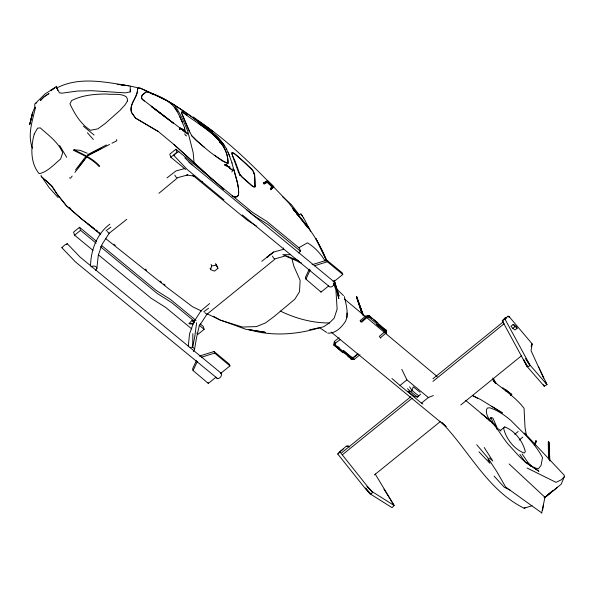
<?xml version="1.0" encoding="UTF-8"?>
<svg xmlns="http://www.w3.org/2000/svg" width="594" height="594" viewBox="0 0 594 594"><rect width="100%" height="100%" fill="white"/><g stroke="black" fill="none" stroke-linecap="round" stroke-linejoin="round"><path stroke-width="0.89" d="M346.963 317.76L347 313.023M35.766 103.037L45.151 93.852L54.938 87.719L50.832 90.622L56.497 86.301L57.722 90.221L56.809 87.793L59.482 92.887L62.095 93.154L77.376 91.053L91.625 90.696L125.223 92.864L130.272 91.907L130.227 86.241L128.846 85.788M130.272 91.907L130.294 89.917M192.872 333.702L192.649 347.193L194.335 348.581L194.52 349.591L193.354 351.544M534.934 443.852L536.078 440.919L535.268 444.579M90.548 266.075C90.778 250.319 96.852 233.724 109.868 224.161M300.928 214.07L297.564 215.013M301.277 214.694L302.472 216.09M188.283 346.213L189.545 333.798L193.889 321.829L201.047 310.759L209.66 303.534M225.096 164.39L225.297 165.533L225.096 164.39L227.108 165.318L225.141 164.508M95.686 270.456L96.852 268.495L98.314 255.168L102.094 244.305L109.177 233.256L126.752 219.342M538.595 366.788L546.963 384.593L544.238 386.226L527.064 366.491L502.279 320.775L505.011 319.141L507.959 316.082L509.132 316.587L532.15 343.889L531.043 350.623L538.862 367.775M196.629 322.757L194.773 336.59L192.649 347.193L190.132 347.349M51.047 90.756L51.203 89.679L51.99 89.835M385.647 332.84L384.853 332.15L385.239 331.66M386.36 330.056L386.583 333.1L386.078 330.754L377.918 324.042M56.415 86.865L56.497 86.301M194.52 349.591L196.458 337.971L199.48 324.896M29.811 124.198L32.707 112.34L29.811 124.198L32.707 112.34L34.742 107.521M339.063 337.763L334.377 341.431L333.62 344.832L342.508 352.398M342.909 352.398L334.311 345.314L334.786 342.619L334.377 341.431M334.912 345.233L335.32 342.872M509.088 463.944L544.95 497.275L541.669 512.978M542.522 510.469L543.532 504.796M171.347 104.329L171.562 103.237L174.25 105.049L177.339 109.341L182.373 118.562L187.637 130.754L193.154 152.606L193.911 161.078L193.837 162.659L193.399 162.808M377.91 322.854L369.149 315.763L365.607 316.134L366.015 317.315L360.751 321.725L360.194 320.842M357.944 353.653L353.2 357.506L353.705 358.717L351.425 358.249L335.283 344.966L335.803 342.946M535.09 444.958L536.182 441.127M216.238 264.337L217.961 268.332L214.508 271.131L210.647 269.654L211.664 265.971L211.108 264.36M535.12 444.371L536.078 440.919M534.823 444.943L535.729 441.201M534.956 443.592L535.743 441M186.494 135.677L186.449 135.811A1.537 0.423 51 0 1 186.078 135.759L185.425 135.135A1.537 0.423 51 0 1 184.89 134.363L184.816 133.88M187.771 133.888L187.155 132.633M158.145 131.474L135.566 118.213L131.504 112.489C128.839 103.668 137.815 97.505 137.481 88.959L138.395 88.046L140.414 88.224L154.143 94.528M35.469 107.195C32.648 120.523 27.183 134.548 32.447 148.27M531.741 344.958L531.162 346.361L532.15 343.889L531.816 344.112M524.547 433.048L564.189 475.17L564.3 476.782L561.152 484.259L544.668 497.69M361.939 313.677L356.593 296.718L363.647 315.86M179.618 128.542L179.759 129.232L179.915 128.304L185.231 131.133M196.421 360.58L192.538 368.941L193.095 370.545L208.308 383.42L215.993 377.197M193.095 370.545L197.364 361.352M309.259 269.164L305.375 277.524L305.932 279.135L321.042 292.092L328.757 285.84M305.932 279.135L310.202 269.936M548.99 447.015L548.626 441.862L548.648 459.117M61.858 247.683L64.523 245.159L67.226 243.696L80.093 257.083L221.027 373.084C222.542 375.326 220.166 378.541 217.716 378.69L75.46 261.917L61.858 247.683L62.6 247.446M178.98 151.826C178.252 150.95 174.911 154.195 173.752 155.368L187.355 169.602L223.997 199.844M363.142 315.377L356.742 296.814M511.456 394.193L510.677 395.634L511.776 394.735L511.456 394.193L502.754 387.726M383.939 489.107L394.156 505.494L392.033 507.647L370.084 493.829L365.058 488.253L337.763 454.009L340.711 450.935M67.226 243.696L66.394 244.698M231.838 171.985L233.182 169.839L232.506 168.934M199.733 325.312L206.838 314.352L275.549 258.687L285.358 255.94M109.586 144.453L88.291 155.524L87.444 155.531L88.209 154.358L106.452 144.914M339.887 451.841L367.181 486.092L372.208 491.676L372.505 492.3L371.896 493.228L370.084 493.829L365.421 488.045L370.916 493.911M502.279 320.775L505.227 317.716M489.308 420.062L490.926 417.671L492.886 418.087L497.683 429.046M335.283 344.966L335.372 343.852M490.317 418.518L490.926 417.671L493.51 423.574M75.542 169.906L86.13 156.044M85.417 158.323L86.531 156.846M72.178 176.039L70.515 178.245L69.483 177.844M74.918 172.401L87.155 156.445M263.528 182.952L267.686 180.695L267.285 182.143L264.011 184.029L263.35 183.145L267.686 180.695L273.73 186.501L270.864 189.805M78.141 167.76L84.296 159.779M504.737 426.96L503.63 428.363C506.088 438.736 514.092 449.331 524.235 453.059L525.341 451.663C522.883 441.283 514.879 430.687 504.737 426.96L500.133 430.583M270.938 189.605L273.73 186.501M337.763 454.009L346.176 446.183L348.188 446.035L349.658 446.948M270.381 188.729L272.572 186.293L270.255 188.899M417.515 397.089L410.684 391.624L407.855 391.156L414.634 396.599L417.515 397.089L420.641 394.112M564.3 476.782L561.441 479.714L556.058 482.365L527.049 467.998M193.154 324.079L189.709 323.968L189.085 323.455L192.122 320.344L194.26 322.438M312.34 329.195L323.478 326.841L329.358 322.965L334.155 318.191L337.125 309.118L335.907 289.82L333.524 283.353M292.092 259.43L293.859 266.238L300.133 280.338L299.487 291.795L294.817 299.198L274.413 316.298L265.622 322.846L256.519 326.603L242.486 327.034L220.768 320.3L213.387 316.26M545.114 497.267L552.747 490.718L547.727 494.787M505.011 319.141L529.796 364.857L529.833 365.555L528.942 366.335L527.064 366.491L523.708 359.808L527.799 366.78M384.897 331.816L379.395 336.278L380.368 337.808L386.1 333.019L385.536 331.014M514.731 434.333L518.198 431.474M519.149 440.087L522.772 437.11M360.164 320.574L365.607 316.134M341.713 452.732L410.788 396.725M342.411 454.752L412.206 398.188M513.082 324.554L511.003 326.24L512.8 328.393L515.035 329.967L517.114 328.282L516.721 327.146L514.233 324.851L513.082 324.554L517.114 328.282M512.8 328.393L514.879 326.707M521.539 355.732L460.788 404.982M544.557 497.757L557.632 487.184M87.199 153.23L80.079 150.319L74.064 149.792L73.5 150.252C82.536 154.848 92.226 158.761 99.168 166.602M96.495 241.283L79.522 227.302L73.53 232.157L74.584 235.202L92.968 250.349M298.455 252.918L300.49 251.269L299.435 248.225L266.988 221.503L252.547 212.4L175.861 149.25L169.773 154.188L170.82 157.239L185.67 169.468M74.584 235.202L80.569 230.353L79.522 227.302M170.82 157.239L176.915 152.302L175.861 149.25M166.981 177.896L175.935 170.961L184.749 168.548M158.954 193.25L177.888 177.591L187.719 174.933L186.813 174.94L194.795 176.277M261.783 261.301L273.596 252.056L283.301 249.398M200.275 323.953L203.096 326.277L204.143 329.321L198.158 334.177L196.748 333.011M220.879 373.24L229.952 365.889L229.403 364.278L214.078 351.492L199.235 356.125M333.672 281.86L342.79 274.473L342.233 272.861L326.811 260.157L312.065 264.716M391.943 378.504L400.014 385.476L406.92 379.878L401.826 369.379M503.489 321.673L432.929 378.786M432.922 381.407L504.18 323.693M400.014 385.476L421.436 403.118L428.341 397.52L433.397 395.537M374.324 474.992L440.629 421.309M544.141 497.69L545.574 496.525M351.069 359.118L353.935 359.548L360.001 354.774M356.942 354.997L353.296 357.855L351.663 357.543M340.265 339.575L336.115 342.523M341.112 450.594L343.317 448.901M106.074 230.702L110.885 227.123M203.735 311.798L208.553 308.219M146.228 91.892L142.204 95.248L141.543 97.06L142.07 99.042L144.26 101.017M264.182 183.836L267.285 182.143L273.054 187.37L272.067 187.021L266.981 182.098M298.723 247.809L307.454 242.842C314.783 247.126 320.923 254.009 325.237 261.152M36.813 102.74L34.749 103.928L34.86 108.739M91.342 266.877C92.983 265.525 95.508 265.763 96.696 267.567L96.852 268.495M93.028 152.658L96.956 150.564M331.148 332.076L446.116 426.618L441.609 422.416C469.149 450.794 487.362 490.08 524.131 508.226L525.593 507.469M97.758 150.156L101.752 148.114M87.444 155.531L92.241 153.081M111.954 143.236L116.751 140.785L116.669 139.62M57.974 87.363C80.19 76.478 105.532 82.172 128.742 85.781L120.76 84.845M227.257 165.199L225.074 164.605L228.935 166.803M174.525 155.212L173.752 155.368M201.537 357.187L214.634 353.096L229.952 365.889M524.131 508.226L532.046 505.739M314.36 265.793L327.361 261.768L342.79 274.473M353.868 359.57L353.63 358.887M368.874 317.753L368.458 317.619M320.597 327.509C297.23 334.571 272.052 336.739 248.433 329.484L265.28 332.284L245.983 329.351L221.48 320.441M346.725 446.346L348.188 446.035L348.47 446.629M380.791 338.045L380.368 337.808M211.664 265.971L216.179 265.169L217.961 268.332M309.645 329.559L311.442 329.314M365.704 316.379L369.253 315.963L369.32 316.958L366.015 317.315M367.218 316.312L368.666 316.149M189.085 323.455L193.674 323.255M179.841 129.462L180.316 129.225L179.915 128.304M225.334 165.652L225.757 164.961L225.408 164.486M290.369 254.715L282.789 254.648L297.512 260.113M296.547 214.115L298.351 214.783M327.769 333.13C335.484 333.791 341.758 327.168 345.611 321.161C348.93 313.357 346.057 304.492 344.372 296.584M548.277 442.003L548.797 442.419M329.358 322.965C312.266 323.054 295.589 318.436 280.234 311.041M117.241 84.437L119 84.645M117.352 84.452L119.186 84.675M121.02 84.89L125.609 85.439M301.47 262.942L286.145 256.304M350.727 358.925L353.757 359.363M509.132 316.587L507.67 316.357L509.162 317.255M138.951 88.009L130.175 86.108M351.017 357.068L353.2 357.506M353.304 357.707L351.433 357.194L343.889 350.854M333.902 345.181L334.311 345.314M333.071 281.333L334.303 282.172C334.764 284.593 332.328 287.659 329.767 286.939L242.263 214.88M220.263 372.832L221.027 373.084M224.762 146.057C216.498 133.457 203.007 125.728 191.431 116.587C177.257 107.299 162.875 95.649 146.124 91.84L142.115 95.218L141.461 97.045L142.011 99.05L179.663 127.762L184.793 130.45L184.615 127.91L179.841 116.595M147.542 91.721C173.24 101.299 194.981 118.778 216.119 135.811C220.203 139.731 223.648 144.245 226.648 149.042M232.254 196.057L234.727 197.074L237.065 196.829L238.558 195.136C239.3 184.199 234.615 173.374 231.912 162.86M232.254 195.916L234.682 196.926L236.961 196.666L238.424 194.995C239.59 186.501 235.432 178.2 234.058 169.884M151.559 93.696L154.054 94.78M154.084 94.505L166.699 100.572L171.302 103.913M150.052 92.605L140.518 88.239L138.499 88.068L137.578 88.996C137.957 97.55 128.868 103.675 131.504 112.489M176.975 177.599L176.136 177.198L174.785 175.037M201.596 181.289L202.599 181.771M201.581 311.108L192.538 306.734L167.463 287.8L105.569 238.506M207.336 313.892L220.493 320.248M224.948 165.318L226.878 166.261M510.216 490.228L504.247 487.251L494.082 476.098M472.49 395.463L481.133 399.844L502.39 412.964L491.765 406.303M229.039 166.572L230.212 167.129M274.643 258.694L273.708 258.219L272.446 256.133M160.328 97.305L166.728 100.586M179.611 127.68L184.734 130.376L184.548 127.851M229.581 168.184L232.454 170.374M472.379 395.507L477.68 398.366M421.436 403.118L422.943 404.009M231.229 169.06L227.636 166.595M256.623 226.136L247.505 220.389L192.746 175.289M186.999 115.021L182.12 111.843L181.378 112.466C184.853 120.285 187.734 128.415 191.892 135.9C202.762 146.347 214.434 156.935 228.044 163.565C228.155 137.504 199.22 125.846 182.054 111.783L181.304 112.407L189.664 131.95M319.498 327.665L326.685 332.462M534.244 468.161L538.929 471.265L525.579 462.318M360.751 321.725L361.716 322.208L366.401 317.983M541.862 512.971L505.657 487.043L496.836 471.658L487.436 457.291L476.73 444.765M197.839 120.56C230.227 142.011 257.514 170.055 284.244 197.988L288.743 202.948L307.967 227.888L292.656 208.397C306.645 224.124 319.186 241.03 326.7 260.848M214.516 155.168L222.839 161.256L227.955 163.484C228.779 144.899 211.679 132.833 198.196 123.277M193.414 117.025L213.112 131.474M182.291 130.294L187.459 134.044M165.681 117.33L151.477 106.564L173.648 123.441L151.121 106.103M481.103 413.506L488.439 419.052M465.674 400.415L491.045 421.517L485.313 416.981M204.774 312.548L206.838 314.352M107.106 231.452L109.177 233.256M95.849 229.982L98.047 231.69M95.901 230.041L97.401 231.207M98.827 232.313L100.289 233.442M493.035 380.747C503.549 389.679 515.681 397.238 524.064 408.338L524.999 427.249L526.381 435.313M113.825 244.238L115.258 245.367M488.877 420.21L490.176 421.257M491.476 422.297C498.269 428.786 502.413 437.622 508.568 444.706C517.263 453.816 525.519 465.562 538.283 468.881L541.052 465.436L542.508 457.647C535.127 443.072 522.141 432.076 510.899 420.47C504.581 415.139 497.609 410.268 489.656 407.759L487.429 408.041L486.441 409.637C485.654 414.998 489.27 419.698 492.775 423.344M376.537 324.398L384.236 330.62L384.853 332.15M145.292 269.127L146.711 270.27M160.15 281.118L161.568 282.254M163.692 283.969L165.11 285.113M377.131 324.673L385.016 331.036M418.867 395.998L412.036 390.533L409.622 386.857M342.278 351.722L343.666 352.843M347.824 356.207L349.911 357.885M420.032 392.226L413.253 386.791L412.036 390.533L410.684 391.624L407.462 388.662M298.886 261.679L300.237 262.778L299.138 262.221L298.366 260.387M87.37 223.678L100.616 234.511M300.49 251.269L268.043 224.554L253.601 215.451L188.937 162.199M246.332 209.526L333.835 281.586M368.911 315.77L372.215 318.495M373.544 319.587L377.509 322.854M369.134 317.508L377.554 324.443M406.92 379.878L428.341 397.52M83.39 126.21L94.142 135.061M337.956 346.762L339.36 347.921M343.332 352.168L351.314 358.739M196.042 320.463L170.649 299.554L156.207 290.451L101.448 245.359M194.268 321.191L171.696 302.598L157.262 293.503L100.371 246.659M199.205 325.26L204.143 329.321M80.569 230.353L96.131 243.161M191.81 328.95L165.711 307.454L151.27 298.351L98.626 255.004M498.47 428.95L501.009 431.051M505.635 317.575L506.407 318.221M437.199 376.566L344.52 299.086M204.611 147.512L196.065 140.34L191.84 135.885M378.148 323.53L386.315 330.383M528.014 463.149L532.246 466.698L527.635 462.978M343.287 350.579L346.102 352.933M347.505 354.113L350.312 356.474M489.345 457.959L492.849 460.996L484.207 447.512M69.327 207.454L70.723 208.665M223.678 189.479L174.072 144.535M99.733 166.142C92.79 158.301 83.101 154.388 74.064 149.792M511.776 394.735L505.397 389.397L505.412 390.978M282.714 196.866L291.669 204.93L299.183 214.88M213.558 180.606L174.101 144.632L158.093 131.348L135.543 118.05L131.534 112.407M548.863 457.239L548.47 456.868L548.284 442.144M343.466 295.589L336.895 289.263L334.682 282.774L339.077 296.139L334.251 280.234M184.808 157.774L192.07 164.842M494.156 423.693L496.436 426.982L496.94 429.343M298.663 214.931L293.25 209.37L298.233 214.516M478.927 451.782L489.946 463.342L487.971 459.073M372.505 492.3L367.01 486.434L372.208 491.676L394.156 505.494L375.193 473.975M185.105 131.029L186.338 132.343M41.298 176.515L51.841 186.041L57.38 194.483L66.424 205.776L81.987 219.26L94.431 228.905L81.92 219.193L66.328 205.695L57.247 194.394L51.708 185.967L46.748 181.088L43.05 178.393L41.238 176.433L41.023 175.252M171.243 103.883L174.643 107.536L177.376 111.687M492.708 378.029L493.859 379.306L494.691 381.719M58.153 197.631L49.087 187.563L43.451 179.321M87.4 132.759L93.362 139.531M219.268 141.892L220.352 143.139M192.122 320.344L194.097 322.639M300.958 213.773L303.571 217.961M495.752 383.65L494.03 381.586L493.235 379.262L495.53 382.009L496.064 383.561M239.531 175.141L239.828 175.534M522.096 453.987L530.457 466.134M519.884 454.395L525.638 462.741M174.577 107.484L177.309 111.635L182.655 122.683M59.623 145.463L66.706 157.284M529.833 365.555L525.749 358.59L529.796 364.857L546.963 384.593L545.158 381.37M303.527 217.79L306.66 223.537M216.587 377.762L216.959 378.437M306.526 223.389L310.714 231.512M308.175 226.544L309.764 229.685M326.618 260.321L315.911 238.543L326.626 260.84M226.507 148.923L229.878 156.653M543.54 384.741L544.238 386.226M539.233 368.577L543.607 378.163M253.282 172.676L253.482 173.262M228.089 152.175L232.039 162.964M356.593 296.718L363.38 315.689M326.811 260.157L327.361 261.768M320.753 291.246L321.042 292.092M215.622 263.558L216.179 265.169M210.098 268.043L210.647 269.654M214.078 351.492L214.634 353.096M208.019 382.573L208.308 383.42M356.422 296.829L362.347 314.233M356.548 296.978L361.902 313.001M334.036 280.606L338.84 298.537L334.348 280.821M88.209 154.358L88.291 155.524M549.91 461.085L548.93 442.129M548.626 441.862L549.413 459.778M549.146 450.683L549.42 457.113L549.673 456.586L548.604 456.43L548.485 458.694M283.472 247.958L283.524 249.539M548.589 442.404L548.678 447.044M254.848 186.033C254.395 187.823 252.138 185.707 251.381 185.105L242.174 176.997L239.813 174.191L234.972 160.855C224.747 141.327 245.381 164.196 249.911 167.449C255.843 171.77 254.655 179.574 254.848 186.033M255.264 186.494L254.789 187.273L252.999 186.665A9.2 2.591 53.5 0 1 251.514 185.521L242.694 177.769A6.534 1.841 53.5 0 1 241.32 176.403L239.568 174.153A4.581 1.255 52.9 0 1 238.647 172.594L231.749 153.519L231.868 152.324L234.006 153.259L245.99 163.654L253.304 171.161L254.655 174.465L255.264 186.494M34.266 133.984C30.754 146.673 30.116 163.016 39.189 173.671C47.542 172.008 54.143 164.293 60.61 159.029L62.726 152.777C58.19 142.129 48.597 135.328 40.251 127.866L37.578 128.17L34.266 133.984M127.383 101.032L125.148 104.737L119.995 110.373L105.413 123.344L97.832 128.868L90.496 130.279C80.777 124.176 74.703 113.989 69.944 103.816L71.659 100.564C82.314 95.099 94.461 94.134 106.244 93.986C112.793 94.995 120.627 92.916 126.366 96.881L127.368 98.886L127.383 101.032M360.387 308.449L360.944 308.435L360.387 308.449M41.09 99.74L40.37 100.52L44.223 96.674L48.871 93.629L44.223 96.674L41.09 99.74M272.802 252.628L266.58 257.566L273.596 252.056L272.802 252.628"/></g></svg>
